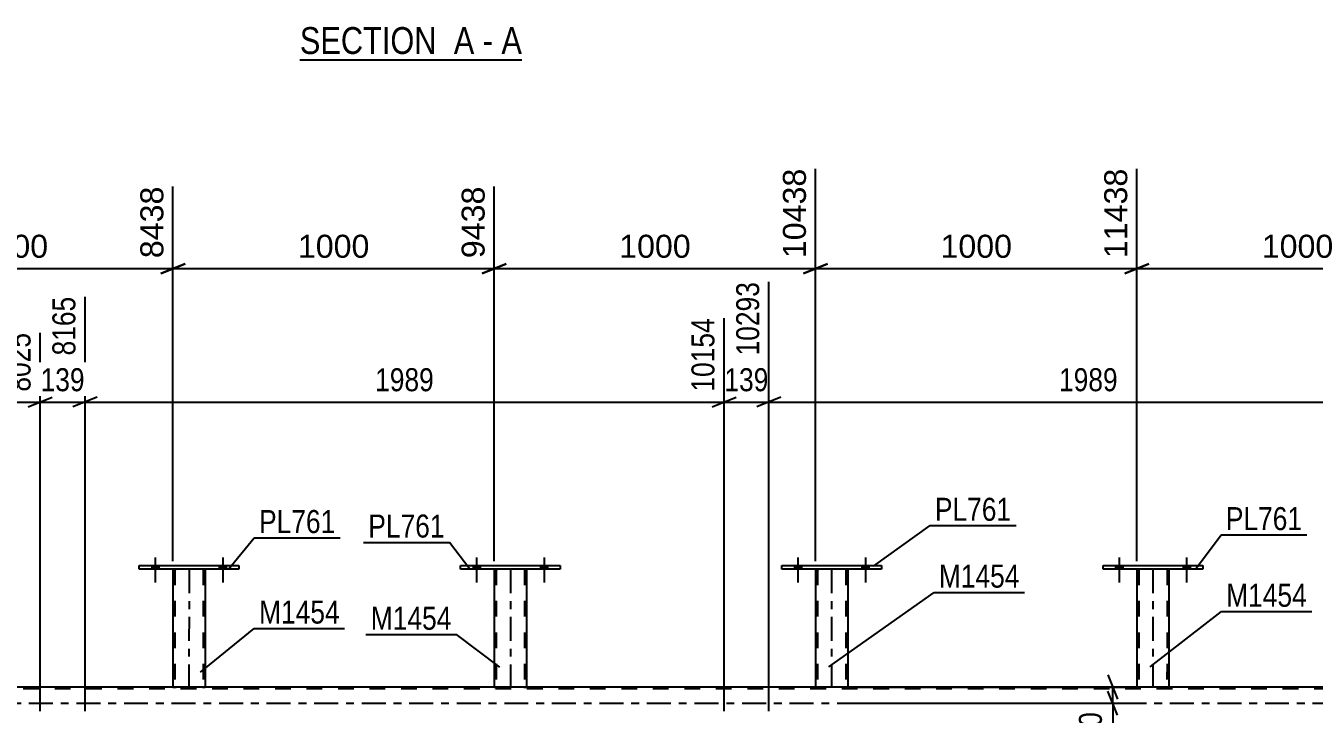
# Model space of a CAD drawing. Header units: millimetres. Extents: x 0 to 3377, y 0 to 1913.
# Drawn here: x 365.6 to 526, y 414.1 to 499.8 of the extents above; entities that cross this region are included whole.
import ezdxf

# ---------------------------------------------------------------- set-up
doc = ezdxf.new("R2010")
doc.units = ezdxf.units.MM
doc.linetypes.add('DXK_LINE_DOT2', pattern=[3.9198, 1.9599, -1.9599])
doc.linetypes.add('DXK_LINE_DOT3', pattern=[5.9187, 2.979, -0.9799, 0.9799, -0.9799])
doc.styles.add('Arial', font='ARIAL.TTF', dxfattribs={"height": 0.2})
doc.styles.add('Arial Narrow', font='ARIALN.TTF', dxfattribs={"height": 0.2})

# ---------------------------------------------------------------- blocks, each defined once
blk = doc.blocks.new('Unknown-203723820-11 - 5729')
at = {"color": 6, "linetype": 'Continuous'}
blk.add_line((399.75, 495.5), (427.39, 495.5), dxfattribs=at)
at = {"color": 0, "linetype": 'Continuous'}
for points in [[(417.86, 496.25), (417.86, 499.75), (399.75, 499.75), (399.75, 496.25)], [(421.46, 496.25), (421.46, 499.75), (418.91, 499.75), (418.91, 496.25)], [(423.79, 496.25), (423.79, 499.75), (422.51, 499.75), (422.51, 496.25)], [(427.39, 496.25), (427.39, 499.75), (424.84, 499.75), (424.84, 496.25)]]:
    blk.add_wipeout(points, dxfattribs=at)
at = {"color": 7, "linetype": 'Continuous', "style": 'Arial Narrow'}
for s, p in [('SECTION ', (399.75, 496.25)), ('A', (418.91, 496.25)), ('A', (424.84, 496.25)), ('-', (422.51, 496.25))]:
    blk.add_text(s, height=3.34, dxfattribs=at).set_placement(p)
blk = doc.blocks.new('Bolt-203723820-3035 - 2969')
at = {"linetype": 'Continuous'}
for points in [[(421.31, 432.15), (422.19, 432.15), (422.19, 432.63), (421.31, 432.63)], [(429.71, 432.15), (430.59, 432.15), (430.59, 432.63), (429.71, 432.63)]]:
    blk.add_hatch(color=1, dxfattribs=at).paths.add_polyline_path(points)
at = {"color": 1, "linetype": 'Continuous'}
for p, q in [((421.75, 433.63), (421.75, 430.51)), ((430.15, 433.63), (430.15, 430.51)), ((421.31, 432.63), (421.31, 432.15)), ((422.19, 432.63), (422.19, 432.15)), ((429.71, 432.63), (429.71, 432.15)), ((430.59, 432.63), (430.59, 432.15))]:
    blk.add_line(p, q, dxfattribs=at)
blk = doc.blocks.new('Part-203723820-2997 - 2969')
at = {"color": 2, "linetype": 'Continuous'}
for p, q in [((459.75, 432.15), (459.75, 432.63)), ((459.75, 432.63), (472.15, 432.63)), ((472.15, 432.15), (459.75, 432.15)), ((472.15, 432.63), (472.15, 432.15))]:
    blk.add_line(p, q, dxfattribs=at)
blk = doc.blocks.new('Bolt-203723820-3057 - 2969')
at = {"linetype": 'Continuous'}
for points in [[(501.31, 432.15), (502.19, 432.15), (502.19, 432.63), (501.31, 432.63)], [(509.71, 432.15), (510.59, 432.15), (510.59, 432.63), (509.71, 432.63)]]:
    blk.add_hatch(color=1, dxfattribs=at).paths.add_polyline_path(points)
at = {"color": 1, "linetype": 'Continuous'}
for p, q in [((501.75, 433.63), (501.75, 430.51)), ((510.15, 433.63), (510.15, 430.51)), ((501.31, 432.63), (501.31, 432.15)), ((502.19, 432.63), (502.19, 432.15)), ((509.71, 432.63), (509.71, 432.15)), ((510.59, 432.63), (510.59, 432.15))]:
    blk.add_line(p, q, dxfattribs=at)
blk = doc.blocks.new('Part-203723820-3012 - 2969')
at = {"color": 2, "linetype": 'Continuous'}
for p, q in [((463.95, 432.15), (463.95, 417.51)), ((467.95, 432.15), (467.95, 417.51)), ((463.98, 417.51), (463.95, 417.51)), ((464.09, 417.51), (463.98, 417.51)), ((464.24, 417.51), (464.09, 417.51)), ((467.65, 417.51), (464.24, 417.51)), ((467.81, 417.51), (467.65, 417.51)), ((467.91, 417.51), (467.81, 417.51)), ((467.95, 417.51), (467.91, 417.51))]:
    blk.add_line(p, q, dxfattribs=at)
at = {"color": 7, "linetype": 'DXK_LINE_DOT2'}
for p, q in [((463.95, 432.15), (463.95, 432.15)), ((463.95, 432.15), (463.95, 432.15)), ((463.95, 432.15), (463.95, 432.15)), ((463.99, 432.15), (463.95, 432.15)), ((463.95, 432.15), (463.99, 432.15)), ((464.09, 432.15), (463.99, 432.15)), ((463.99, 432.15), (464.09, 432.15)), ((464.25, 432.15), (464.09, 432.15)), ((464.09, 432.15), (464.25, 432.15)), ((464.19, 432.15), (464.19, 432.15)), ((464.19, 432.15), (464.19, 417.51)), ((464.21, 432.15), (464.19, 432.15)), ((464.19, 432.15), (464.21, 432.15)), ((464.26, 432.15), (464.21, 432.15)), ((464.21, 432.15), (464.26, 432.15)), ((467.65, 432.15), (464.25, 432.15)), ((467.65, 432.15), (464.25, 432.15)), ((467.56, 432.15), (464.26, 432.15)), ((464.26, 432.15), (464.34, 432.15)), ((467.64, 432.15), (464.34, 432.15)), ((467.64, 432.15), (467.56, 432.15)), ((467.69, 432.15), (467.64, 432.15)), ((467.64, 432.15), (467.69, 432.15)), ((467.65, 432.15), (467.81, 432.15)), ((467.81, 432.15), (467.65, 432.15)), ((467.71, 432.15), (467.69, 432.15)), ((467.69, 432.15), (467.71, 432.15)), ((467.71, 432.15), (467.71, 432.15)), ((467.71, 432.15), (467.71, 417.51)), ((467.81, 432.15), (467.91, 432.15)), ((467.91, 432.15), (467.81, 432.15)), ((467.91, 432.15), (467.95, 432.15)), ((467.95, 432.15), (467.91, 432.15)), ((467.95, 432.15), (467.95, 432.15)), ((467.95, 432.15), (467.95, 432.15)), ((467.95, 432.15), (467.95, 432.15)), ((463.95, 417.51), (463.98, 417.51)), ((463.98, 417.51), (464.09, 417.51)), ((464.09, 417.51), (464.24, 417.51)), ((464.19, 417.51), (464.2, 417.51)), ((464.19, 417.51), (464.2, 417.51)), ((467.56, 417.51), (464.2, 417.51)), ((464.2, 417.51), (464.24, 417.51)), ((467.65, 417.51), (464.24, 417.51)), ((464.24, 417.51), (464.26, 417.51)), ((464.26, 417.51), (464.33, 417.51)), ((467.64, 417.51), (464.33, 417.51)), ((467.64, 417.51), (467.56, 417.51)), ((467.69, 417.51), (467.64, 417.51)), ((467.64, 417.51), (467.69, 417.51)), ((467.65, 417.51), (467.81, 417.51)), ((467.71, 417.51), (467.69, 417.51)), ((467.69, 417.51), (467.71, 417.51)), ((467.81, 417.51), (467.91, 417.51)), ((467.91, 417.51), (467.95, 417.51))]:
    blk.add_line(p, q, dxfattribs=at)
at = {"color": 7, "linetype": 'DXK_LINE_DOT3'}
blk.add_line((465.95, 432.15), (465.95, 417.51), dxfattribs=at)
blk = doc.blocks.new('Bolt-203723820-3025 - 2969')
at = {"linetype": 'Continuous'}
for points in [[(381.31, 432.15), (382.19, 432.15), (382.19, 432.63), (381.31, 432.63)], [(389.71, 432.15), (390.59, 432.15), (390.59, 432.63), (389.71, 432.63)]]:
    blk.add_hatch(color=1, dxfattribs=at).paths.add_polyline_path(points)
at = {"color": 1, "linetype": 'Continuous'}
for p, q in [((381.75, 433.63), (381.75, 430.51)), ((390.15, 433.63), (390.15, 430.51)), ((381.31, 432.63), (381.31, 432.15)), ((382.19, 432.63), (382.19, 432.15)), ((389.71, 432.63), (389.71, 432.15)), ((390.59, 432.63), (390.59, 432.15))]:
    blk.add_line(p, q, dxfattribs=at)
blk = doc.blocks.new('Bolt-203723820-3034 - 2969')
at = {"linetype": 'Continuous'}
for points in [[(421.31, 432.15), (422.19, 432.15), (422.19, 432.63), (421.31, 432.63)], [(429.71, 432.15), (430.59, 432.15), (430.59, 432.63), (429.71, 432.63)]]:
    blk.add_hatch(color=1, dxfattribs=at).paths.add_polyline_path(points)
at = {"color": 1, "linetype": 'Continuous'}
for p, q in [((421.75, 433.63), (421.75, 430.51)), ((430.15, 433.63), (430.15, 430.51)), ((421.31, 432.63), (421.31, 432.15)), ((422.19, 432.63), (422.19, 432.15)), ((429.71, 432.63), (429.71, 432.15)), ((430.59, 432.63), (430.59, 432.15))]:
    blk.add_line(p, q, dxfattribs=at)
blk = doc.blocks.new('Bolt-203723820-3054 - 2969')
at = {"linetype": 'Continuous'}
for points in [[(381.31, 432.15), (382.19, 432.15), (382.19, 432.63), (381.31, 432.63)], [(389.71, 432.15), (390.59, 432.15), (390.59, 432.63), (389.71, 432.63)]]:
    blk.add_hatch(color=1, dxfattribs=at).paths.add_polyline_path(points)
at = {"color": 1, "linetype": 'Continuous'}
for p, q in [((381.75, 433.63), (381.75, 430.51)), ((390.15, 433.63), (390.15, 430.51)), ((381.31, 432.63), (381.31, 432.15)), ((382.19, 432.63), (382.19, 432.15)), ((389.71, 432.63), (389.71, 432.15)), ((390.59, 432.63), (390.59, 432.15))]:
    blk.add_line(p, q, dxfattribs=at)
blk = doc.blocks.new('Bolt-203723820-3058 - 2969')
at = {"linetype": 'Continuous'}
for points in [[(501.31, 432.15), (502.19, 432.15), (502.19, 432.63), (501.31, 432.63)], [(509.71, 432.15), (510.59, 432.15), (510.59, 432.63), (509.71, 432.63)]]:
    blk.add_hatch(color=1, dxfattribs=at).paths.add_polyline_path(points)
at = {"color": 1, "linetype": 'Continuous'}
for p, q in [((501.75, 433.63), (501.75, 430.51)), ((510.15, 433.63), (510.15, 430.51)), ((501.31, 432.63), (501.31, 432.15)), ((502.19, 432.63), (502.19, 432.15)), ((509.71, 432.63), (509.71, 432.15)), ((510.59, 432.63), (510.59, 432.15))]:
    blk.add_line(p, q, dxfattribs=at)
blk = doc.blocks.new('Part-203723820-3103 - 2969')
at = {"color": 7, "linetype": 'DXK_LINE_DOT2'}
for p, q in [((767.08, 417.27), (46.41, 417.27)), ((387.94, 417.51), (387.46, 417.51)), ((427.95, 417.51), (427.47, 417.51)), ((467.95, 417.51), (467.47, 417.51)), ((507.94, 417.51), (507.46, 417.51))]:
    blk.add_line(p, q, dxfattribs=at)
at = {"color": 2, "linetype": 'Continuous'}
for p, q in [((387.46, 417.51), (347.94, 417.51)), ((427.47, 417.51), (387.94, 417.51)), ((467.47, 417.51), (427.95, 417.51)), ((507.46, 417.51), (467.95, 417.51)), ((547.46, 417.51), (507.94, 417.51))]:
    blk.add_line(p, q, dxfattribs=at)
at = {"color": 7, "linetype": 'DXK_LINE_DOT3'}
blk.add_line((46.41, 415.51), (767.08, 415.51), dxfattribs=at)
blk = doc.blocks.new('Part-203723820-3076 - 2969')
at = {"color": 2, "linetype": 'Continuous'}
for p, q in [((503.95, 432.15), (503.94, 417.51)), ((507.95, 432.15), (507.94, 417.51)), ((503.98, 417.51), (503.94, 417.51)), ((504.08, 417.51), (503.98, 417.51)), ((504.24, 417.51), (504.08, 417.51)), ((507.65, 417.51), (504.24, 417.51)), ((507.8, 417.51), (507.65, 417.51)), ((507.91, 417.51), (507.8, 417.51)), ((507.94, 417.51), (507.91, 417.51))]:
    blk.add_line(p, q, dxfattribs=at)
at = {"color": 7, "linetype": 'DXK_LINE_DOT2'}
for p, q in [((503.95, 432.15), (503.95, 432.15)), ((503.95, 432.15), (503.95, 432.15)), ((503.95, 432.15), (503.95, 432.15)), ((503.99, 432.15), (503.95, 432.15)), ((503.95, 432.15), (503.99, 432.15)), ((504.09, 432.15), (503.99, 432.15)), ((503.99, 432.15), (504.09, 432.15)), ((504.24, 432.15), (504.09, 432.15)), ((504.09, 432.15), (504.24, 432.15)), ((504.19, 432.15), (504.18, 417.51)), ((504.19, 432.15), (504.19, 432.15)), ((504.21, 432.15), (504.19, 432.15)), ((504.19, 432.15), (504.21, 432.15)), ((504.26, 432.15), (504.21, 432.15)), ((504.21, 432.15), (504.26, 432.15)), ((507.65, 432.15), (504.24, 432.15)), ((507.65, 432.15), (504.24, 432.15)), ((507.56, 432.15), (504.26, 432.15)), ((504.26, 432.15), (504.34, 432.15)), ((507.64, 432.15), (504.34, 432.15)), ((507.64, 432.15), (507.56, 432.15)), ((507.69, 432.15), (507.64, 432.15)), ((507.64, 432.15), (507.69, 432.15)), ((507.65, 432.15), (507.81, 432.15)), ((507.81, 432.15), (507.65, 432.15)), ((507.71, 432.15), (507.69, 432.15)), ((507.69, 432.15), (507.71, 432.15)), ((507.71, 432.15), (507.7, 417.51)), ((507.71, 432.15), (507.71, 432.15)), ((507.81, 432.15), (507.91, 432.15)), ((507.91, 432.15), (507.81, 432.15)), ((507.91, 432.15), (507.95, 432.15)), ((507.95, 432.15), (507.91, 432.15)), ((507.95, 432.15), (507.95, 432.15)), ((507.95, 432.15), (507.95, 432.15)), ((507.95, 432.15), (507.95, 432.15)), ((503.94, 417.51), (503.98, 417.51)), ((503.98, 417.51), (504.08, 417.51)), ((504.08, 417.51), (504.24, 417.51)), ((504.18, 417.51), (504.2, 417.51)), ((504.18, 417.51), (504.2, 417.51)), ((507.56, 417.51), (504.2, 417.51)), ((504.2, 417.51), (504.24, 417.51)), ((507.65, 417.51), (504.24, 417.51)), ((504.24, 417.51), (504.25, 417.51)), ((504.25, 417.51), (504.33, 417.51)), ((507.63, 417.51), (504.33, 417.51)), ((507.63, 417.51), (507.56, 417.51)), ((507.69, 417.51), (507.63, 417.51)), ((507.63, 417.51), (507.69, 417.51)), ((507.65, 417.51), (507.8, 417.51)), ((507.7, 417.51), (507.69, 417.51)), ((507.69, 417.51), (507.7, 417.51)), ((507.8, 417.51), (507.91, 417.51)), ((507.91, 417.51), (507.94, 417.51))]:
    blk.add_line(p, q, dxfattribs=at)
at = {"color": 7, "linetype": 'DXK_LINE_DOT3'}
blk.add_line((505.95, 432.15), (505.94, 417.51), dxfattribs=at)
blk = doc.blocks.new('Part-203723820-3398 - 2969')
at = {"color": 2, "linetype": 'Continuous'}
for p, q in [((383.95, 432.15), (383.94, 417.51)), ((387.95, 432.15), (387.94, 417.51)), ((383.98, 417.51), (383.94, 417.51)), ((384.08, 417.51), (383.98, 417.51)), ((384.24, 417.51), (384.08, 417.51)), ((387.65, 417.51), (384.24, 417.51)), ((387.8, 417.51), (387.65, 417.51)), ((387.91, 417.51), (387.8, 417.51)), ((387.94, 417.51), (387.91, 417.51))]:
    blk.add_line(p, q, dxfattribs=at)
at = {"color": 7, "linetype": 'DXK_LINE_DOT2'}
for p, q in [((383.95, 432.15), (383.95, 432.15)), ((383.95, 432.15), (383.95, 432.15)), ((383.95, 432.15), (383.95, 432.15)), ((383.98, 432.15), (383.95, 432.15)), ((383.95, 432.15), (383.98, 432.15)), ((384.09, 432.15), (383.98, 432.15)), ((383.98, 432.15), (384.09, 432.15)), ((384.24, 432.15), (384.09, 432.15)), ((384.09, 432.15), (384.24, 432.15)), ((384.19, 432.15), (384.18, 417.51)), ((384.19, 432.15), (384.19, 432.15)), ((384.21, 432.15), (384.19, 432.15)), ((384.19, 432.15), (384.21, 432.15)), ((384.26, 432.15), (384.21, 432.15)), ((384.21, 432.15), (384.26, 432.15)), ((387.65, 432.15), (384.24, 432.15)), ((387.65, 432.15), (384.24, 432.15)), ((387.56, 432.15), (384.26, 432.15)), ((384.26, 432.15), (384.34, 432.15)), ((387.64, 432.15), (384.34, 432.15)), ((387.64, 432.15), (387.56, 432.15)), ((387.69, 432.15), (387.64, 432.15)), ((387.64, 432.15), (387.69, 432.15)), ((387.65, 432.15), (387.81, 432.15)), ((387.81, 432.15), (387.65, 432.15)), ((387.71, 432.15), (387.69, 432.15)), ((387.69, 432.15), (387.71, 432.15)), ((387.71, 432.15), (387.7, 417.51)), ((387.71, 432.15), (387.71, 432.15)), ((387.81, 432.15), (387.91, 432.15)), ((387.91, 432.15), (387.81, 432.15)), ((387.91, 432.15), (387.95, 432.15)), ((387.95, 432.15), (387.91, 432.15)), ((387.95, 432.15), (387.95, 432.15)), ((387.95, 432.15), (387.95, 432.15)), ((387.95, 432.15), (387.95, 432.15)), ((383.94, 417.51), (383.98, 417.51)), ((383.98, 417.51), (384.08, 417.51)), ((384.08, 417.51), (384.24, 417.51)), ((384.18, 417.51), (384.2, 417.51)), ((384.18, 417.51), (384.2, 417.51)), ((387.56, 417.51), (384.2, 417.51)), ((384.2, 417.51), (384.24, 417.51)), ((387.65, 417.51), (384.24, 417.51)), ((384.24, 417.51), (384.25, 417.51)), ((384.25, 417.51), (384.33, 417.51)), ((387.63, 417.51), (384.33, 417.51)), ((387.63, 417.51), (387.56, 417.51)), ((387.68, 417.51), (387.63, 417.51)), ((387.63, 417.51), (387.68, 417.51)), ((387.65, 417.51), (387.8, 417.51)), ((387.7, 417.51), (387.68, 417.51)), ((387.68, 417.51), (387.7, 417.51)), ((387.8, 417.51), (387.91, 417.51)), ((387.91, 417.51), (387.94, 417.51))]:
    blk.add_line(p, q, dxfattribs=at)
at = {"color": 7, "linetype": 'DXK_LINE_DOT3'}
blk.add_line((385.95, 432.15), (385.94, 417.51), dxfattribs=at)
blk = doc.blocks.new('Part-203723820-3351 - 2969')
at = {"color": 2, "linetype": 'Continuous'}
for p, q in [((419.75, 432.15), (419.75, 432.63)), ((419.75, 432.63), (432.15, 432.63)), ((432.15, 432.15), (419.75, 432.15)), ((432.15, 432.63), (432.15, 432.15))]:
    blk.add_line(p, q, dxfattribs=at)
blk = doc.blocks.new('Part-203723820-3388 - 2969')
at = {"color": 2, "linetype": 'Continuous'}
for p, q in [((423.95, 432.15), (423.95, 417.51)), ((427.95, 432.15), (427.95, 417.51)), ((423.98, 417.51), (423.95, 417.51)), ((424.09, 417.51), (423.98, 417.51)), ((424.24, 417.51), (424.09, 417.51)), ((427.65, 417.51), (424.24, 417.51)), ((427.8, 417.51), (427.65, 417.51)), ((427.91, 417.51), (427.8, 417.51)), ((427.95, 417.51), (427.91, 417.51))]:
    blk.add_line(p, q, dxfattribs=at)
at = {"color": 7, "linetype": 'DXK_LINE_DOT2'}
for p, q in [((423.95, 432.15), (423.95, 432.15)), ((423.95, 432.15), (423.95, 432.15)), ((423.95, 432.15), (423.95, 432.15)), ((423.99, 432.15), (423.95, 432.15)), ((423.95, 432.15), (423.99, 432.15)), ((424.09, 432.15), (423.99, 432.15)), ((423.99, 432.15), (424.09, 432.15)), ((424.25, 432.15), (424.09, 432.15)), ((424.09, 432.15), (424.25, 432.15)), ((424.19, 432.15), (424.19, 432.15)), ((424.19, 432.15), (424.19, 417.51)), ((424.21, 432.15), (424.19, 432.15)), ((424.19, 432.15), (424.21, 432.15)), ((424.26, 432.15), (424.21, 432.15)), ((424.21, 432.15), (424.26, 432.15)), ((427.65, 432.15), (424.25, 432.15)), ((427.65, 432.15), (424.25, 432.15)), ((427.56, 432.15), (424.26, 432.15)), ((424.26, 432.15), (424.34, 432.15)), ((427.64, 432.15), (424.34, 432.15)), ((427.64, 432.15), (427.56, 432.15)), ((427.69, 432.15), (427.64, 432.15)), ((427.64, 432.15), (427.69, 432.15)), ((427.65, 432.15), (427.81, 432.15)), ((427.81, 432.15), (427.65, 432.15)), ((427.71, 432.15), (427.69, 432.15)), ((427.69, 432.15), (427.71, 432.15)), ((427.71, 432.15), (427.71, 432.15)), ((427.71, 432.15), (427.71, 417.51)), ((427.81, 432.15), (427.91, 432.15)), ((427.91, 432.15), (427.81, 432.15)), ((427.91, 432.15), (427.95, 432.15)), ((427.95, 432.15), (427.91, 432.15)), ((427.95, 432.15), (427.95, 432.15)), ((427.95, 432.15), (427.95, 432.15)), ((427.95, 432.15), (427.95, 432.15)), ((423.95, 417.51), (423.98, 417.51)), ((423.98, 417.51), (424.09, 417.51)), ((424.09, 417.51), (424.24, 417.51)), ((424.19, 417.51), (424.2, 417.51)), ((424.19, 417.51), (424.2, 417.51)), ((427.56, 417.51), (424.2, 417.51)), ((424.2, 417.51), (424.24, 417.51)), ((427.65, 417.51), (424.24, 417.51)), ((424.24, 417.51), (424.26, 417.51)), ((424.26, 417.51), (424.33, 417.51)), ((427.64, 417.51), (424.33, 417.51)), ((427.64, 417.51), (427.56, 417.51)), ((427.69, 417.51), (427.64, 417.51)), ((427.64, 417.51), (427.69, 417.51)), ((427.65, 417.51), (427.8, 417.51)), ((427.71, 417.51), (427.69, 417.51)), ((427.69, 417.51), (427.71, 417.51)), ((427.8, 417.51), (427.91, 417.51)), ((427.91, 417.51), (427.95, 417.51))]:
    blk.add_line(p, q, dxfattribs=at)
at = {"color": 7, "linetype": 'DXK_LINE_DOT3'}
blk.add_line((425.95, 432.15), (425.95, 417.51), dxfattribs=at)
blk = doc.blocks.new('Part-203723820-3393 - 2969')
at = {"color": 2, "linetype": 'Continuous'}
for p, q in [((379.75, 432.15), (379.75, 432.63)), ((379.75, 432.63), (392.15, 432.63)), ((392.15, 432.15), (379.75, 432.15)), ((392.15, 432.63), (392.15, 432.15))]:
    blk.add_line(p, q, dxfattribs=at)
blk = doc.blocks.new('Bolt-203723820-3466 - 2969')
at = {"linetype": 'Continuous'}
for points in [[(461.31, 432.15), (462.19, 432.15), (462.19, 432.63), (461.31, 432.63)], [(469.71, 432.15), (470.59, 432.15), (470.59, 432.63), (469.71, 432.63)]]:
    blk.add_hatch(color=1, dxfattribs=at).paths.add_polyline_path(points)
at = {"color": 1, "linetype": 'Continuous'}
for p, q in [((461.75, 433.63), (461.75, 430.51)), ((470.15, 433.63), (470.15, 430.51)), ((461.31, 432.63), (461.31, 432.15)), ((462.19, 432.63), (462.19, 432.15)), ((469.71, 432.63), (469.71, 432.15)), ((470.59, 432.63), (470.59, 432.15))]:
    blk.add_line(p, q, dxfattribs=at)
blk = doc.blocks.new('Bolt-203723820-3467 - 2969')
at = {"linetype": 'Continuous'}
for points in [[(461.31, 432.15), (462.19, 432.15), (462.19, 432.63), (461.31, 432.63)], [(469.71, 432.15), (470.59, 432.15), (470.59, 432.63), (469.71, 432.63)]]:
    blk.add_hatch(color=1, dxfattribs=at).paths.add_polyline_path(points)
at = {"color": 1, "linetype": 'Continuous'}
for p, q in [((461.75, 433.63), (461.75, 430.51)), ((470.15, 433.63), (470.15, 430.51)), ((461.31, 432.63), (461.31, 432.15)), ((462.19, 432.63), (462.19, 432.15)), ((469.71, 432.63), (469.71, 432.15)), ((470.59, 432.63), (470.59, 432.15))]:
    blk.add_line(p, q, dxfattribs=at)
blk = doc.blocks.new('Part-203723820-3497 - 2969')
at = {"color": 2, "linetype": 'Continuous'}
for p, q in [((499.75, 432.15), (499.75, 432.63)), ((499.75, 432.63), (512.15, 432.63)), ((512.15, 432.15), (499.75, 432.15)), ((512.15, 432.63), (512.15, 432.15))]:
    blk.add_line(p, q, dxfattribs=at)
blk = doc.blocks.new('StraightDimension-203723820-3610 - 2969')
at = {"color": 7, "linetype": 'Continuous'}
for p, q in [((503.95, 433.15), (503.95, 481.97)), ((543.95, 433.15), (543.95, 481.97)), ((505.45, 470.15), (502.45, 468.95)), ((542.45, 468.95), (545.45, 470.15)), ((503.95, 469.55), (543.95, 469.55))]:
    blk.add_line(p, q, dxfattribs=at)
at = {"color": 0, "linetype": 'Continuous'}
blk.add_wipeout([(543.35, 482.57), (539.15, 482.57), (539.15, 470.25), (543.35, 470.25)], dxfattribs=at)
at = {"color": 0}
blk.add_wipeout([(529, 470.3), (529, 474.5), (518.9, 474.5), (518.9, 470.3)], dxfattribs=at)
at = {"color": 3, "linetype": 'Continuous', "style": 'Arial'}
blk.add_text('12438', height=2.865, rotation=90.0002, dxfattribs=at).set_placement((542.75, 470.85))
at = {"color": 3, "style": 'Arial'}
blk.add_text('1000', height=2.865, dxfattribs=at).set_placement((519.5, 470.9))
blk = doc.blocks.new('StraightDimension-203723820-4379 - 2969')
at = {"color": 7, "linetype": 'Continuous'}
for p, q in [((287.86, 414.51), (287.86, 466.06)), ((367.42, 414.51), (367.42, 461.56)), ((289.36, 453.55), (286.36, 452.35)), ((287.86, 452.95), (367.42, 452.95)), ((365.92, 452.35), (368.92, 453.55))]:
    blk.add_line(p, q, dxfattribs=at)
at = {"color": 0, "linetype": 'Continuous'}
blk.add_wipeout([(366.82, 462.16), (362.62, 462.16), (362.62, 453.65), (366.82, 453.65)], dxfattribs=at)
at = {"color": 0}
blk.add_wipeout([(331.9, 453.7), (331.9, 457.9), (323.39, 457.9), (323.39, 453.7)], dxfattribs=at)
at = {"color": 3, "linetype": 'Continuous', "style": 'Arial Narrow'}
blk.add_text('8025', height=2.863, rotation=90.0002, dxfattribs=at).set_placement((366.22, 454.25))
at = {"color": 3, "style": 'Arial Narrow'}
blk.add_text('1989', height=2.863, dxfattribs=at).set_placement((323.99, 454.3))
blk = doc.blocks.new('StraightDimension-203723820-4307 - 2969')
at = {"color": 7, "linetype": 'Continuous'}
for p, q in [((458.13, 414.51), (458.13, 467.89)), ((452.56, 414.51), (452.56, 463.39)), ((451.06, 452.35), (454.06, 453.55)), ((452.56, 452.95), (458.13, 452.95)), ((459.63, 453.55), (456.63, 452.35))]:
    blk.add_line(p, q, dxfattribs=at)
at = {"color": 0}
blk.add_wipeout([(458.69, 453.7), (458.69, 457.9), (452, 457.9), (452, 453.7)], dxfattribs=at)
at = {"color": 3, "style": 'Arial Narrow'}
blk.add_text('139', height=2.863, dxfattribs=at).set_placement((452.6, 454.3))
at = {"color": 0, "linetype": 'Continuous'}
blk.add_wipeout([(457.53, 468.49), (453.33, 468.49), (453.33, 458.15), (457.53, 458.15)], dxfattribs=at)
at = {"color": 3, "linetype": 'Continuous', "style": 'Arial Narrow'}
blk.add_text('10293', height=2.863, rotation=90.0002, dxfattribs=at).set_placement((456.93, 458.75))
blk = doc.blocks.new('StraightDimension-203723820-4331 - 2969')
at = {"color": 7, "linetype": 'Continuous'}
for p, q in [((373, 414.51), (373, 466.06)), ((452.56, 414.51), (452.56, 463.39)), ((374.5, 453.55), (371.5, 452.35)), ((373, 452.95), (452.56, 452.95)), ((451.06, 452.35), (454.06, 453.55))]:
    blk.add_line(p, q, dxfattribs=at)
at = {"color": 0, "linetype": 'Continuous'}
blk.add_wipeout([(451.96, 463.99), (447.76, 463.99), (447.76, 453.65), (451.96, 453.65)], dxfattribs=at)
at = {"color": 0}
blk.add_wipeout([(417.04, 453.7), (417.04, 457.9), (408.52, 457.9), (408.52, 453.7)], dxfattribs=at)
at = {"color": 3, "linetype": 'Continuous', "style": 'Arial Narrow'}
blk.add_text('10154', height=2.863, rotation=90.0002, dxfattribs=at).set_placement((451.36, 454.25))
at = {"color": 3, "style": 'Arial Narrow'}
blk.add_text('1989', height=2.863, dxfattribs=at).set_placement((409.12, 454.3))
blk = doc.blocks.new('StraightDimension-203723820-3620 - 2969')
at = {"color": 7, "linetype": 'Continuous'}
for p, q in [((463.95, 433.15), (463.95, 481.97)), ((503.95, 433.15), (503.95, 481.97)), ((465.45, 470.15), (462.45, 468.95)), ((502.45, 468.95), (505.45, 470.15)), ((463.95, 469.55), (503.95, 469.55))]:
    blk.add_line(p, q, dxfattribs=at)
at = {"color": 0, "linetype": 'Continuous'}
blk.add_wipeout([(503.35, 482.57), (499.15, 482.57), (499.15, 470.25), (503.35, 470.25)], dxfattribs=at)
at = {"color": 0}
blk.add_wipeout([(489, 470.3), (489, 474.5), (478.9, 474.5), (478.9, 470.3)], dxfattribs=at)
at = {"color": 3, "linetype": 'Continuous', "style": 'Arial'}
blk.add_text('11438', height=2.865, rotation=90.0002, dxfattribs=at).set_placement((502.75, 470.85))
at = {"color": 3, "style": 'Arial'}
blk.add_text('1000', height=2.865, dxfattribs=at).set_placement((479.5, 470.9))
blk = doc.blocks.new('StraightDimension-203723820-3630 - 2969')
at = {"color": 7, "linetype": 'Continuous'}
for p, q in [((463.95, 433.15), (463.95, 481.97)), ((423.95, 433.15), (423.95, 479.75)), ((425.45, 470.15), (422.45, 468.95)), ((462.45, 468.95), (465.45, 470.15)), ((423.95, 469.55), (463.95, 469.55))]:
    blk.add_line(p, q, dxfattribs=at)
at = {"color": 0, "linetype": 'Continuous'}
blk.add_wipeout([(463.35, 482.57), (459.15, 482.57), (459.15, 470.25), (463.35, 470.25)], dxfattribs=at)
at = {"color": 0}
blk.add_wipeout([(449, 470.3), (449, 474.5), (438.9, 474.5), (438.9, 470.3)], dxfattribs=at)
at = {"color": 3, "linetype": 'Continuous', "style": 'Arial'}
blk.add_text('10438', height=2.865, rotation=90.0002, dxfattribs=at).set_placement((462.75, 470.85))
at = {"color": 3, "style": 'Arial'}
blk.add_text('1000', height=2.865, dxfattribs=at).set_placement((439.5, 470.9))
blk = doc.blocks.new('StraightDimension-203723820-3640 - 2969')
at = {"color": 7, "linetype": 'Continuous'}
for p, q in [((383.95, 433.15), (383.95, 479.75)), ((423.95, 433.15), (423.95, 479.75)), ((385.45, 470.15), (382.45, 468.95)), ((422.45, 468.95), (425.45, 470.15)), ((383.95, 469.55), (423.95, 469.55))]:
    blk.add_line(p, q, dxfattribs=at)
at = {"color": 0, "linetype": 'Continuous'}
blk.add_wipeout([(423.35, 480.35), (419.15, 480.35), (419.15, 470.25), (423.35, 470.25)], dxfattribs=at)
at = {"color": 0}
blk.add_wipeout([(409, 470.3), (409, 474.5), (398.9, 474.5), (398.9, 470.3)], dxfattribs=at)
at = {"color": 3, "linetype": 'Continuous', "style": 'Arial'}
blk.add_text('9438', height=2.865, rotation=90.0002, dxfattribs=at).set_placement((422.75, 470.85))
at = {"color": 3, "style": 'Arial'}
blk.add_text('1000', height=2.865, dxfattribs=at).set_placement((399.5, 470.9))
blk = doc.blocks.new('StraightDimension-203723820-3650 - 2969')
at = {"color": 7, "linetype": 'Continuous'}
for p, q in [((343.95, 433.15), (343.95, 479.75)), ((383.95, 433.15), (383.95, 479.75)), ((345.45, 470.15), (342.45, 468.95)), ((382.45, 468.95), (385.45, 470.15)), ((343.95, 469.55), (383.95, 469.55))]:
    blk.add_line(p, q, dxfattribs=at)
at = {"color": 0, "linetype": 'Continuous'}
blk.add_wipeout([(383.35, 480.35), (379.15, 480.35), (379.15, 470.25), (383.35, 470.25)], dxfattribs=at)
at = {"color": 0}
blk.add_wipeout([(369, 470.3), (369, 474.5), (358.9, 474.5), (358.9, 470.3)], dxfattribs=at)
at = {"color": 3, "linetype": 'Continuous', "style": 'Arial'}
blk.add_text('8438', height=2.865, rotation=90.0002, dxfattribs=at).set_placement((382.75, 470.85))
at = {"color": 3, "style": 'Arial'}
blk.add_text('1000', height=2.865, dxfattribs=at).set_placement((359.5, 470.9))
blk = doc.blocks.new('StraightDimension-203723820-4283 - 2969')
at = {"color": 7, "linetype": 'Continuous'}
for p, q in [((458.13, 414.51), (458.13, 467.89)), ((537.69, 414.51), (537.69, 463.39)), ((459.63, 453.55), (456.63, 452.35)), ((458.13, 452.95), (537.69, 452.95)), ((536.19, 452.35), (539.19, 453.55))]:
    blk.add_line(p, q, dxfattribs=at)
at = {"color": 0, "linetype": 'Continuous'}
blk.add_wipeout([(537.09, 463.99), (532.89, 463.99), (532.89, 453.65), (537.09, 453.65)], dxfattribs=at)
at = {"color": 0}
blk.add_wipeout([(502.17, 453.7), (502.17, 457.9), (493.66, 457.9), (493.66, 453.7)], dxfattribs=at)
at = {"color": 3, "linetype": 'Continuous', "style": 'Arial Narrow'}
blk.add_text('12282', height=2.863, rotation=90.0002, dxfattribs=at).set_placement((536.49, 454.25))
at = {"color": 3, "style": 'Arial Narrow'}
blk.add_text('1989', height=2.863, dxfattribs=at).set_placement((494.26, 454.3))
blk = doc.blocks.new('StraightDimension-203723820-4355 - 2969')
at = {"color": 7, "linetype": 'Continuous'}
for p, q in [((373, 414.51), (373, 466.06)), ((367.42, 414.51), (367.42, 461.56)), ((365.92, 452.35), (368.92, 453.55)), ((367.42, 452.95), (373, 452.95)), ((374.5, 453.55), (371.5, 452.35))]:
    blk.add_line(p, q, dxfattribs=at)
at = {"color": 0}
blk.add_wipeout([(373.55, 453.7), (373.55, 457.9), (366.87, 457.9), (366.87, 453.7)], dxfattribs=at)
at = {"color": 3, "style": 'Arial Narrow'}
blk.add_text('139', height=2.863, dxfattribs=at).set_placement((367.47, 454.3))
at = {"color": 0, "linetype": 'Continuous'}
blk.add_wipeout([(372.4, 466.66), (368.2, 466.66), (368.2, 458.15), (372.4, 458.15)], dxfattribs=at)
at = {"color": 3, "linetype": 'Continuous', "style": 'Arial Narrow'}
blk.add_text('8165', height=2.863, rotation=90.0002, dxfattribs=at).set_placement((371.8, 458.75))
blk = doc.blocks.new('StraightDimension-203723820-4791 - 2969')
at = {"color": 7, "linetype": 'Continuous'}
for p, q in [((500.35, 419.01), (501.55, 416.01)), ((468.95, 417.51), (503.35, 417.51)), ((500.95, 415.51), (500.95, 417.51)), ((468.95, 415.51), (503.35, 415.51)), ((501.55, 414.01), (500.35, 417.01))]:
    blk.add_line(p, q, dxfattribs=at)
at = {"color": 0}
blk.add_wipeout([(500.2, 414.98), (496, 414.98), (496, 410.13), (500.2, 410.13)], dxfattribs=at)
at = {"color": 7, "linetype": 'Continuous'}
blk.add_line((500.95, 415.51), (500.95, 409.6), dxfattribs=at)
blk.add_line((500.95, 415.51), (500.95, 409.6), dxfattribs=at)
at = {"color": 3, "style": 'Arial Narrow'}
blk.add_text('50', height=2.863, rotation=90.0002, dxfattribs=at).set_placement((499.6, 410.73))
blk = doc.blocks.new('Mark-203723820-2993 - 2969')
at = {"color": 0}
blk.add_wipeout([(488.32, 438.18), (488.32, 441.18), (478.81, 441.18), (478.81, 438.18)], dxfattribs=at)
blk.add_wipeout([(488.32, 438.18), (488.32, 441.18), (478.81, 441.18), (478.81, 438.18)], dxfattribs=at)
at = {"color": 30, "linetype": 'Continuous'}
for p, q in [((471.17, 432.55), (478.21, 437.58)), ((478.21, 437.58), (488.92, 437.58))]:
    blk.add_line(p, q, dxfattribs=at)
at = {"color": 3, "style": 'Arial Narrow'}
blk.add_text('PL761', height=2.863, dxfattribs=at).set_placement((478.81, 438.18))
blk = doc.blocks.new('Mark-203723820-3008 - 2969')
at = {"color": 0}
blk.add_wipeout([(489.35, 429.87), (489.35, 432.87), (479.3, 432.87), (479.3, 429.87)], dxfattribs=at)
blk.add_wipeout([(489.35, 429.87), (489.35, 432.87), (479.3, 432.87), (479.3, 429.87)], dxfattribs=at)
at = {"color": 30, "linetype": 'Continuous'}
for p, q in [((465.61, 420), (478.7, 429.27)), ((478.7, 429.27), (489.95, 429.27))]:
    blk.add_line(p, q, dxfattribs=at)
at = {"color": 3, "style": 'Arial Narrow'}
blk.add_text('M1454', height=2.863, dxfattribs=at).set_placement((479.3, 429.87))
blk = doc.blocks.new('Mark-203723820-3072 - 2969')
at = {"color": 0}
blk.add_wipeout([(525.13, 427.49), (525.13, 430.49), (515.07, 430.49), (515.07, 427.49)], dxfattribs=at)
blk.add_wipeout([(525.13, 427.49), (525.13, 430.49), (515.07, 430.49), (515.07, 427.49)], dxfattribs=at)
at = {"color": 30, "linetype": 'Continuous'}
for p, q in [((505.61, 420), (514.47, 426.89)), ((514.47, 426.89), (525.73, 426.89))]:
    blk.add_line(p, q, dxfattribs=at)
at = {"color": 3, "style": 'Arial Narrow'}
blk.add_text('M1454', height=2.863, dxfattribs=at).set_placement((515.07, 427.49))
blk = doc.blocks.new('Mark-203723820-3384 - 2969')
at = {"color": 0}
blk.add_wipeout([(418.63, 424.63), (418.63, 427.63), (408.58, 427.63), (408.58, 424.63)], dxfattribs=at)
blk.add_wipeout([(418.63, 424.63), (418.63, 427.63), (408.58, 427.63), (408.58, 424.63)], dxfattribs=at)
at = {"color": 30, "linetype": 'Continuous'}
for p in [(407.98, 424.03), (424.66, 419.96)]:
    blk.add_line(p, (419.23, 424.03), dxfattribs=at)
at = {"color": 3, "style": 'Arial Narrow'}
blk.add_text('M1454', height=2.863, dxfattribs=at).set_placement((408.58, 424.63))
blk = doc.blocks.new('Mark-203723820-3394 - 2969')
at = {"color": 0}
blk.add_wipeout([(404.72, 425.4), (404.72, 428.4), (394.67, 428.4), (394.67, 425.4)], dxfattribs=at)
blk.add_wipeout([(404.72, 425.4), (404.72, 428.4), (394.67, 428.4), (394.67, 425.4)], dxfattribs=at)
at = {"color": 30, "linetype": 'Continuous'}
for p, q in [((387.39, 419.35), (394.07, 424.8)), ((394.07, 424.8), (405.32, 424.8))]:
    blk.add_line(p, q, dxfattribs=at)
at = {"color": 3, "style": 'Arial Narrow'}
blk.add_text('M1454', height=2.863, dxfattribs=at).set_placement((394.67, 425.4))
blk = doc.blocks.new('Mark-203723820-3347 - 2969')
at = {"color": 0}
blk.add_wipeout([(417.77, 436.1), (417.77, 439.1), (408.27, 439.1), (408.27, 436.1)], dxfattribs=at)
blk.add_wipeout([(417.77, 436.1), (417.77, 439.1), (408.27, 439.1), (408.27, 436.1)], dxfattribs=at)
at = {"color": 30, "linetype": 'Continuous'}
for p in [(407.67, 435.5), (420.89, 432.15)]:
    blk.add_line(p, (418.37, 435.5), dxfattribs=at)
at = {"color": 3, "style": 'Arial Narrow'}
blk.add_text('PL761', height=2.863, dxfattribs=at).set_placement((408.27, 436.1))
blk = doc.blocks.new('Mark-203723820-3389 - 2969')
at = {"color": 0}
blk.add_wipeout([(404.17, 436.66), (404.17, 439.66), (394.67, 439.66), (394.67, 436.66)], dxfattribs=at)
blk.add_wipeout([(404.17, 436.66), (404.17, 439.66), (394.67, 439.66), (394.67, 436.66)], dxfattribs=at)
at = {"color": 30, "linetype": 'Continuous'}
for p, q in [((390.87, 432.15), (394.07, 436.06)), ((394.07, 436.06), (404.77, 436.06))]:
    blk.add_line(p, q, dxfattribs=at)
at = {"color": 3, "style": 'Arial Narrow'}
blk.add_text('PL761', height=2.863, dxfattribs=at).set_placement((394.67, 436.66))
blk = doc.blocks.new('Mark-203723820-3493 - 2969')
at = {"color": 0}
blk.add_wipeout([(524.53, 437.02), (524.53, 440.02), (515.03, 440.02), (515.03, 437.02)], dxfattribs=at)
blk.add_wipeout([(524.53, 437.02), (524.53, 440.02), (515.03, 440.02), (515.03, 437.02)], dxfattribs=at)
at = {"color": 30, "linetype": 'Continuous'}
for p, q in [((511.26, 432.15), (514.43, 436.42)), ((514.43, 436.42), (525.13, 436.42))]:
    blk.add_line(p, q, dxfattribs=at)
at = {"color": 3, "style": 'Arial Narrow'}
blk.add_text('PL761', height=2.863, dxfattribs=at).set_placement((515.03, 437.02))

msp = doc.modelspace()

# ---------------------------------------------------------------- block references
for name in ['Unknown-203723820-11 - 5729', 'Bolt-203723820-3025 - 2969', 'Bolt-203723820-3054 - 2969', 'Bolt-203723820-3035 - 2969', 'Bolt-203723820-3034 - 2969', 'Bolt-203723820-3466 - 2969', 'Bolt-203723820-3467 - 2969', 'Bolt-203723820-3057 - 2969', 'Bolt-203723820-3058 - 2969', 'Part-203723820-3393 - 2969', 'Part-203723820-3398 - 2969', 'Part-203723820-3351 - 2969', 'Part-203723820-3388 - 2969', 'Part-203723820-2997 - 2969', 'Part-203723820-3012 - 2969', 'Part-203723820-3497 - 2969', 'Part-203723820-3076 - 2969', 'Part-203723820-3103 - 2969']:
    msp.add_blockref(name, (0, 0))

# ---------------------------------------------------------------- next in the draw order: block references
for name in ['StraightDimension-203723820-3610 - 2969', 'StraightDimension-203723820-4307 - 2969', 'StraightDimension-203723820-4379 - 2969']:
    msp.add_blockref(name, (0, 0))

# ---------------------------------------------------------------- next in the draw order: block references
for name in ['StraightDimension-203723820-3620 - 2969', 'StraightDimension-203723820-4331 - 2969']:
    msp.add_blockref(name, (0, 0))

# ---------------------------------------------------------------- next in the draw order: block references
for name in ['StraightDimension-203723820-3630 - 2969', 'Mark-203723820-3394 - 2969', 'Mark-203723820-3384 - 2969']:
    msp.add_blockref(name, (0, 0))

# ---------------------------------------------------------------- next in the draw order: block references
for name in ['StraightDimension-203723820-3640 - 2969', 'StraightDimension-203723820-4283 - 2969']:
    msp.add_blockref(name, (0, 0))

# ---------------------------------------------------------------- next in the draw order: block references
for name in ['StraightDimension-203723820-3650 - 2969', 'Mark-203723820-2993 - 2969', 'Mark-203723820-3389 - 2969', 'Mark-203723820-3493 - 2969', 'Mark-203723820-3347 - 2969', 'Mark-203723820-3072 - 2969', 'StraightDimension-203723820-4791 - 2969']:
    msp.add_blockref(name, (0, 0))

# ---------------------------------------------------------------- next in the draw order: block references
for name in ['StraightDimension-203723820-4355 - 2969', 'Mark-203723820-3008 - 2969']:
    msp.add_blockref(name, (0, 0))

doc.saveas('drawing.dxf')
